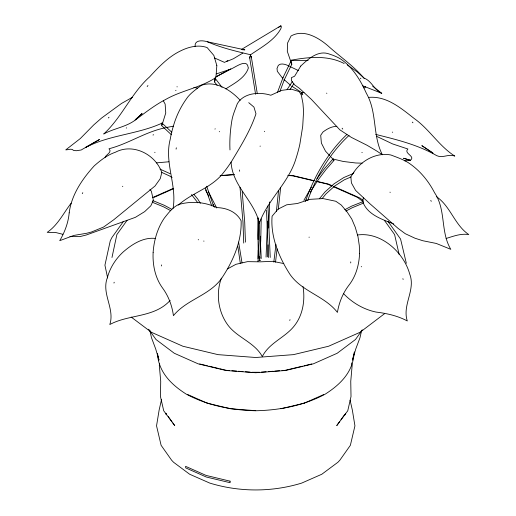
<?xml version="1.0" encoding="UTF-8"?>
<svg xmlns="http://www.w3.org/2000/svg" width="516" height="516" viewBox="0 0 516 516"><rect width="100%" height="100%" fill="white"/><g stroke="black" fill="none" stroke-linecap="round" stroke-linejoin="round"><path stroke-width="0.77" d="M161.605 265.972L161.611 264.927M350.725 262.947L350.738 261.896M259.593 221.79L259.167 240.83L257.974 261.509M261.231 218.894L260.735 240.74L259.613 260.322M195.1 46.466C194.364 39.448 203.181 40.416 207.464 41.796L244.855 49.858L242.307 49.749M258.445 220.1L257.974 235.109L258.31 257.071M258.619 239.14L258.181 217.797M257.974 258.587L258.264 250.008M260.322 239.372L260.432 236.212M269.694 201.95L268.726 228.014M267.52 221.093L266.062 257.097M267.533 256.91L268.036 244.829M276.395 211.334L278.556 190.662M278.292 209.309L280.614 187.908M309.097 237.431L309.129 237.07M273.796 262.115L275.983 244.461M275.525 262.199L277.092 248.822M260.116 146.389L260.161 146.022M214.675 81.992L215.172 77.703M173.092 208.354C177.091 185.057 164.114 162.592 170.203 139.359A105.277 99.453 -86.4 0 1 173.453 125.814C176.491 115.281 181.432 105.348 188.076 96.627C191.862 92.164 196.693 88.842 201.317 85.366C215.482 80.109 230.787 90.094 240.146 100.246M363.696 203.02L352.273 207.709L345.92 211.063M176.079 149.124L176.343 147.808M159.65 363.664L159.302 365.18L160.715 381.234L160.463 396.527L163.707 410.762L174.737 425.61L172.866 423.004M161.56 399.416L159.134 410.052L156.541 425.842L161.108 445.308L171.622 460.214L173.595 462.284L189.656 474.243L209.793 483.092C239.598 492.225 271.88 492.225 301.686 483.092L321.816 474.243L337.883 462.284L339.851 460.214L350.37 445.308L354.937 425.842L352.344 410.052L350.087 400.177M354.369 351.906L352.493 360.136L355.808 348.861L359.936 337.89L361.69 330.214M353.995 354.028C352.699 372.429 339.98 384.749 325.215 394.14C303.86 405.582 279.795 410.22 255.736 410.755C231.684 410.22 207.613 405.582 186.263 394.14C171.499 384.749 158.78 372.429 157.483 354.028M345.475 413.29L345.12 414.832L345.507 413.664M363.541 197.46L362.587 201.195C366.986 214.572 381.705 219.177 393.631 223.925M219.294 131.774L219.397 131.412M113.952 283.039L114.204 282.252M289.76 320.455L290.018 319.675M217.139 85.334L214.327 81.657L215.443 78.729L222.061 87.365M162.385 124.079L162.501 123.537L161.56 125.53L171.364 134.721M105.032 157.354C106.077 154.516 112.527 152.285 109.011 148.743C128.432 143.803 145.228 131.89 164.939 127.865M221.409 278.111C215.869 292.92 217.978 310.703 226.95 323.758C236.128 337.47 254.169 341.747 262.309 356.543C269.397 342.463 285.554 337.509 294.688 325.39C303.085 314.508 305.175 299.931 303.047 286.625M277.466 92.429L283.116 77.368M279.814 91.693L284.264 79.806M214.843 80.335L214.334 81.644M214.927 80.051L215.443 78.729M305.556 201.059C314.244 176.227 327.808 152.736 346.907 134.47M307.639 200.66C316.347 176.233 329.93 153.097 349.061 135.392M284.245 79.87L291.843 64.158L290.772 61.539L290.992 62.61M162.288 124.324L161.914 125.072M283.142 77.31L290.772 61.539M264.476 131.625L264.669 131.264M82.289 193.623L82.786 192.694M303.885 200.35L311.374 187.218M305.408 201.143L306.175 199.756M310.393 192.165L311.161 190.785M250.976 57.715C252.369 55.786 249.234 55.18 249.609 57.45L255.594 94.318M311.548 190.094L318.417 179.529L325.931 169.59L333.981 160.418L333.394 159.644L332.697 159.289L324.57 168.545L317.005 178.562M287.064 89.584L292.353 81.631M290.044 89.397L293.856 83.669M123.537 221.332L111.914 237.534L110.276 240.798L104.929 265.185L107.625 277.937M127.071 220.351L116.88 234.554L111.978 257.503M362.387 329.872L355.485 339.496L337.18 353.267L313.328 363.838L285.548 370.482L255.736 372.745L225.931 370.482L198.15 363.838L174.298 353.267L155.993 339.496L148.627 329.234M339.541 421.701L336.742 425.61L347.765 410.762L351.015 396.527L350.757 381.234L352.176 365.18L351.654 362.903M340.941 419.747L344.682 414.542M258.877 260.483L259.851 260.077L260.47 260.67M147.163 86.546L147.944 85.533M319.436 198.725L324.951 192.004L334.039 183.819L343.85 177.517L353.608 173.402M322.068 198.666L326.015 193.861L334.852 185.889L344.404 179.768L351.073 176.956M71.144 203.194C63.462 213.134 57.934 225.021 47.214 232.355L55.547 232.477L62.868 234.309M332.652 159.328L332.794 159.65M333.936 160.457L333.581 160.347M108.328 117.945L109.011 117.293M135.063 120.041L142.003 113.726L141.094 114.526M170.164 300.383C154.394 317.882 129.116 314.089 109.811 324.532C115.068 308.458 101.155 293.52 107.412 277.563C110.018 267.72 115.719 258.819 123.208 251.963C132.07 244.249 143.325 236.992 155.535 238.45M135.727 119.351L142.003 113.726M384.691 313.573L360.026 332.304L328.615 346.236L293.462 354.64L255.736 357.504L218.016 354.64L182.864 346.236L151.452 332.304L131.18 317.056M178.226 205.162C192.184 192.578 211.921 187.921 223.589 172.525A105.283 66.267 -69.7 0 0 231.342 161.785C240.553 146.357 250.35 130.896 255.975 113.765L253.949 107.096L248.751 102.665M198.221 239.843L198.544 239.572M222.299 73.543L222.777 73.175M207.464 41.796C221.241 47.814 236.005 51.265 250.583 54.754C261.296 47.272 274.383 40.532 280.827 28.722L281.368 26.826L281.001 25.8L278.272 27.561M225.827 88.868C234.154 83.424 245.416 77.877 248.428 67.796L248.119 67.377C247.061 57.811 234.406 68.099 230.194 69.35L216.714 76.516M403.751 158.302L410.343 160.263C416.019 156.225 403.19 153.484 407.892 149.001L392.637 143.938L376.667 136.347M241.656 49.349L280.743 25.845M242.862 53.051L233.367 58.759L226.453 61.604M85.321 147.641L99.465 139.514L85.785 147.279M226.176 61.501L227.879 60.559M225.627 61.797L224.531 62.397L214.559 57.986M214.914 129.045L215.275 128.852M227.472 268.913L235.941 264.308L247.545 261.638L260.083 261.844L272.719 261.328L283.781 263.56M215.733 76.942L230.839 68.867M344.843 209.702L351.551 206.161L363 201.608L363.645 203.188M175.595 90.5L176.02 90.294M152.678 197.512L173.292 188.379M154.084 197.351L173.692 188.662M304.498 403.067L323.693 394.566M152.994 135.031L153.633 134.76M303.789 403.383L304.298 403.164L280.872 408.769M132.47 97.272L121.466 103.477L101.594 118.029L93.764 124.891L80.29 138.559L65.758 149.885C68.067 149.937 71.93 148.04 73.478 150.395L76.252 150.737L81.193 150.001C106.122 134.753 136.695 135.063 162.708 122.827L165.746 113.01L165.152 104.077L163.25 100.697M216.475 73.872L229.375 69.57M410.343 160.263L404.834 160.882M126.246 128.026L126.665 127.897M302.505 366.173L284.742 370.423L285.129 370.34L281.955 370.578M304.053 365.805L311.774 363.961M165.604 127.684L173.299 126.181M122.389 186.379L122.808 186.289M446.082 238.476C453.441 236.264 460.833 233.245 468.786 234.587C454.461 224.853 450.623 206.277 436.336 196.577M336.871 126.317C331.627 126.343 326.996 128.987 322.952 132.025L320.7 135.315L321.397 143.132L325.525 151.194L329.679 155.639M168.906 161.779L156.329 162.869M221.229 175.492L234.07 174.511M220.113 175.75L234.361 174.666M259.709 372.268L251.769 372.268M261.296 372.146L266.062 371.784M268.449 371.604L273.216 371.243M274.802 371.12L279.569 370.759M303.995 92.39L301.666 92.558L291.772 86.166M363.857 87.849L365.044 87.791L365.328 86.436M368.501 97.414C386.581 95.654 401.196 108.341 414.432 118.68C429.525 129.387 439.058 146.099 454.802 156.084C448.456 153.555 443.057 158.502 436.749 155.664C417.915 144.777 396.617 139.604 375.7 134.412M357.569 234.986C381.053 231.69 403.738 252.214 409.685 273.983C415.941 289.934 402.022 304.879 407.285 320.946C397.61 315.792 386.852 313.373 376.054 312.07C363.554 309.432 352.189 302.744 343.424 293.488M361.851 152.607L362.251 152.607M154.652 152.343L155.052 152.349M308.168 60.566L291.005 60.353L291.508 64.706M362.168 163.179L355.788 162.985L343.327 161.476L332.794 158.967L330.717 156.748M176.93 86.817L177.272 86.83M287.844 175.305L293.462 175.737L314.554 180.781M288.192 175.505L292.946 175.866L313.747 180.845M229.523 370.578L226.35 370.34L226.73 370.423L219.784 368.759M231.91 370.759L236.676 371.12M238.263 371.243L243.03 371.604M245.41 371.784L250.176 372.146M255.736 410.678L230.6 408.769L207.18 403.164L207.684 403.383M69.924 236.618L79.832 236.618L86.301 234.993L135.386 217.339L144.686 211.625L150.827 205.794L153.394 200.247L151.356 191.262L149.943 189.333M152.285 202.066L152.988 200.66L164.43 205.355L171.815 209.335M302.118 94.828C304.266 94.551 300.402 91.951 301.357 94.26M197.622 88.133L193.848 87.385M326.499 93.183L326.873 93.267M316.895 181.335L328.615 184.141L332.291 185.773M316.83 181.58L327.615 184.16L331.975 186.089M199.705 363.961L207.426 365.805M208.967 366.173L218.236 368.392M389.909 192.197L390.328 192.3M298.603 70.66L290.198 66.641M403.499 158.251L410.291 160.25M392.295 132.115L392.708 132.251M361.245 266.63L361.639 266.778M362.297 85.637L381.763 93.312L372.636 86.159M291.817 64.223L291.263 63.3M152.323 202.233L163.688 206.89L170.744 210.702M333.768 186.424L360.026 198.067L363.193 200.453M333.426 186.734L357.388 197.351L363.103 201.646M187.785 394.566L206.974 403.067M289.489 66.325C286.032 64.261 278.227 61.714 277.389 67.822L276.995 68.228L277.331 71.35L282.813 78.503M160.018 169.125L170.087 173.679M161.631 172.357L169.474 175.904L172.131 177.678M344.166 63.507C327.583 54.902 308.078 57.063 290.398 60.346L287.309 51.394L287.528 43.092L291.043 36.01C303.589 28.754 318.585 37.642 328.247 46.066C340.257 56.928 353.802 66.035 364.315 78.555M347.397 65.042L356.956 71.724L364.064 78.09C371.939 81.07 374.055 90.074 381.763 93.312M432.569 152.8L421.836 145.641L433.059 153.175M333.413 160.237L333.072 159.954M284 79.541L290.521 85.224M162.501 123.537L171.796 132.251M249.957 58.089L249.609 57.45M412.278 122.111L412.961 122.782M193.939 194.384L197.828 199.157L200.356 203.259M191.513 194.571L197.847 202.82M360.381 78.148L360.89 78.78M342.108 128.2L342.766 129.097M387.942 221.332L400.577 239.069L406.331 263.295M384.407 220.351L394.598 234.554L399.145 254.504M168.197 416.496L171.931 421.701M208.38 191.733L216.707 207.961M205.355 189.83L208.812 196.048M430.789 200.395L431.253 201.343M213.16 204.433L214.488 207.271M206.677 186.212L213.734 206.471M205.465 188.134L211.728 205.865M165.971 413.664L166.352 414.832L166.004 413.29M402.886 278.666L403.144 279.453M238.618 242.088L242.017 262.908M157.445 353.402L158.98 360.136L155.664 348.861L151.543 337.89L149.788 330.214M251.266 56.547L257.271 93.538M231.065 162.063C232.387 186.263 254.098 200.472 259.329 223.151C267.901 199.337 288.96 182.632 296.107 158.148A148.86 147.911 -62.9 0 0 299.88 144.074L302.718 126.227L303.576 111.333L302.95 103.4L301.389 95.434L300.46 93.551L299.164 91.577L291.237 89.126L281.562 90.377L270.81 95.254C259.638 91.725 243.875 92.628 237.315 103.697C235.38 109.115 232.974 114.429 231.936 120.144C230.278 129.974 229.497 139.965 229.981 149.93M237.85 246.467L240.314 263.295M239.527 169.964L239.663 171.267M242.191 191.7L244.707 221.951L245.442 242.152M240.005 187.282L242.984 222.183L243.733 243.081M267.952 205.929L270.236 257.42M266.488 210.218L268.507 257.523M260.322 240.024L261.244 258.522M259.696 257.065L259.774 258.645M203.865 240.946L203.885 241.301M259.78 256.845L259.806 258.432M250.402 54.599L250.428 56.199M258.574 219.687L258.58 226.111M333.317 158.805L333.317 159.87M301.963 92.383L301.963 93.493M258.026 218.249L258.026 239.514M162.03 122.873L162.03 124.537M153.129 252.421C152.51 264.901 155.155 277.95 162.663 288.167C168.558 296.203 172.112 305.82 173.428 315.663C186.534 299.519 209.051 295.662 221.377 278.711C232.768 261.818 241.856 241.514 241.127 220.835C236.444 211.799 226.55 207.813 216.791 207.6C204.768 201.917 191.094 200.827 178.336 204.613C172.344 207.645 168.268 213.134 164.191 218.307C157.425 228.336 153.955 240.417 153.129 252.421M359.568 253.362C359.142 264.637 356.021 276.099 348.997 285.109C342.882 293.017 339.031 302.55 337.419 312.386C324.616 295.913 302.054 291.727 290.05 274.473C279.027 257.413 270.371 236.818 272.1 216.21L278.014 209.148L286.664 204.807L297.468 203.485L309.993 199.337L323.08 198.583L335.839 201.272L341.257 205.033L347.184 212.05L351.738 218.977L355.279 227.279L357.994 236.683L359.317 245.764L359.568 253.362M216.836 65.629L215.92 77.529C200.576 87.726 181.716 90.332 165.72 99.427C154.4 105.322 144.448 113.268 134.225 120.821C125.078 127.162 113.468 128.613 103.722 133.992C121.95 117.345 131.135 93.415 149.524 76.968C158.715 67.022 168.261 56.792 180.671 50.858C188.65 46.885 198.628 44.35 207.174 47.614L213.856 55.425L216.836 65.629M69.189 212.85C68.325 222.712 64.706 232.168 59.746 240.669L73.872 235.425L86.578 233.29L91.467 232.006L103.613 227.027L113.752 219.751L155.052 185.979L160.212 178.723L161.811 172.563C155.593 154.407 133.038 142.868 115.474 152.207C107.38 154.948 100.581 160.27 94.254 165.849C82.283 178.968 71.472 194.835 69.189 212.85M300.738 66.067L294.61 76.213L291.379 77.677L291.379 80.625L294.61 84.863L299.583 88.462L311.354 99.349L339.773 129.761L351.325 137.372L367.057 145.273L376.377 150.782A134.244 41.067 49.9 0 1 382.375 154.794C372.378 135.437 377.351 112.307 366.373 93.293C360.819 80.922 353.666 68.815 342.708 60.475C338.328 57.108 332.962 55.193 327.744 53.535C317.366 50.645 307.704 59.417 300.738 66.067M353.866 172.196L350.828 176.736L351.422 182.948L355.601 190.41L370.095 203.904L397.984 228.298L405.273 233.703L414.98 238.218L422.81 240.733L436.284 243.449L450.81 249.325C440.232 231.839 446.237 209.799 434.569 192.739C428.364 180.684 419.456 169.977 408.053 162.521C402.686 159.244 396.714 157.225 390.883 154.994C376.615 152.162 361.606 160.321 353.866 172.196M230.065 481.164L206.136 475.442L185.592 466.341L185.728 467.909L206.232 476.99L230.11 482.699L230.065 481.164"/></g></svg>
